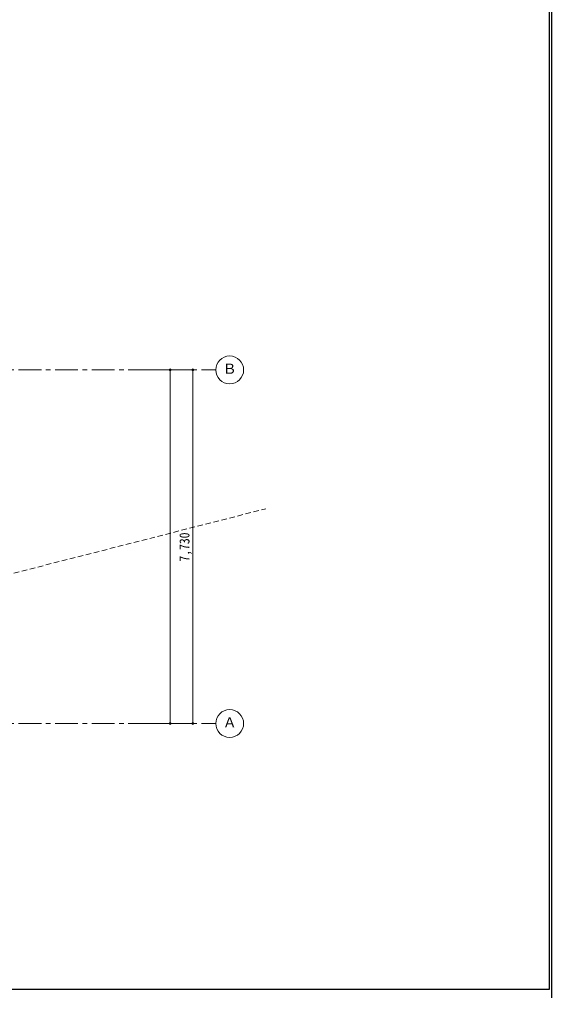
# Model space of a CAD drawing. Units: millimetres at full size; details may follow other scales. Extents: x -443943 to 462275, y -43546 to 79452.
# Drawn here: x 17065 to 28692, y -21056 to 173 of the extents above; entities that cross this region are included whole.
import ezdxf
from ezdxf.enums import TextEntityAlignment as Align

# ---------------------------------------------------------------- set-up
doc = ezdxf.new("R2010")
doc.units = ezdxf.units.MM
doc.header["$LTSCALE"] = 100
doc.header["$PDMODE"] = 32
doc.header["$PDSIZE"] = 40
doc.linetypes.add('CHAIN1', pattern=[8, 5, -1, 1, -1])
doc.linetypes.add('DASHED1', pattern=[1.8, 1.2, -0.6])
doc.layers.add('4-1_通り芯', color=4, linetype='Continuous', lineweight=9)
doc.layers.add('4-4_寸法', color=7, linetype='Continuous', lineweight=15)
doc.styles.add('ＭＳ ゴシック', font='')
doc.styles.get('ＭＳ ゴシック').set_extended_font_data('MS Gothic')

msp = doc.modelspace()

# ---------------------------------------------------------------- linework, layer by layer
at = {"layer": '4-1_通り芯', "color": 5, "lineweight": 30}
for p, q in [((28642.2, 16223.1), (28642.2, -21030.8)), ((28692.2, 16273.1), (28692.2, -23080.8)), ((28642.2, -21030.8), (-26657.8, -21030.8))]:
    msp.add_line(p, q, dxfattribs=at)
at = {"layer": '4-1_通り芯', "linetype": 'CHAIN1'}
for p, q in [((-18955.9, -7488.1), (21355.8, -7488.1)), ((-18955.9, -15218.1), (21355.8, -15218.1))]:
    msp.add_line(p, q, dxfattribs=at)
at = {"layer": '4-1_通り芯', "linetype": 'DASHED1'}
msp.add_line((-18628.4, -21030.8), (22445.6, -10524.5), dxfattribs=at)
at = {"layer": '4-1_通り芯', "color": 7, "lineweight": 15}
for centre in [(21659.6, -7488.1), (21659.6, -15218.1)]:
    msp.add_circle(centre, 303.8, dxfattribs=at)
at = {"layer": '4-4_寸法'}
for p, q in [((20855.8, -7488.1), (19855.8, -7488.1)), ((20355.8, -15218.1), (20355.8, -7488.1)), ((20855.8, -15218.1), (20855.8, -7488.1)), ((20855.8, -15218.1), (19855.8, -15218.1))]:
    msp.add_line(p, q, dxfattribs=at)
for p in [(20355.8, -7488.1), (20855.8, -7488.1), (20355.8, -15218.1), (20855.8, -15218.1)]:
    msp.add_point(p, dxfattribs=at)

# ---------------------------------------------------------------- texts
at = {"layer": '4-1_通り芯', "color": 7, "style": 'ＭＳ ゴシック'}
for s, p in [('Ｂ', (21509.6, -7638.1)), ('Ａ', (21509.6, -15368.1))]:
    msp.add_text(s, height=219.9, dxfattribs=at).set_placement(p, align=Align.BOTTOM_LEFT)
at = {"layer": '4-4_寸法', "style": 'ＭＳ ゴシック', "width": 0.85}
msp.add_text('7,730', height=219.9, rotation=90, dxfattribs=at).set_placement((20845.8, -11678.1), align=Align.BOTTOM_LEFT)

doc.saveas('drawing.dxf')
